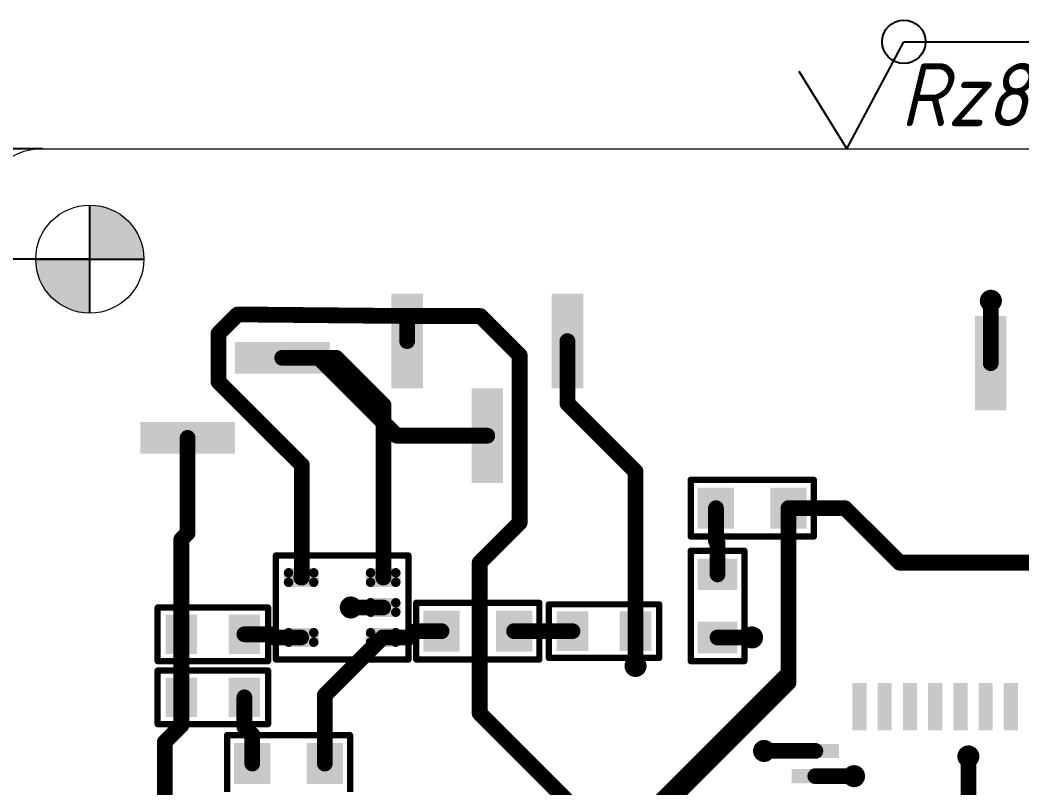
# Model space of a CAD drawing. Header units: millimetres. Extents: x -963 to 6509, y -1367 to 453.
# Drawn here: x 65.72 to 97.48, y -128.59 to -104.23 of the extents above; entities that cross this region are included whole.
import ezdxf

# ---------------------------------------------------------------- set-up
doc = ezdxf.new("R2010")
doc.units = ezdxf.units.MM
doc.header["$LTSCALE"] = 0.5
doc.layers.get('0').update_dxf_attribs({"lineweight": 60})
doc.layers.get('Defpoints').update_dxf_attribs({"color": 5})
doc.layers.add('2-штриховка', color=7, linetype='Continuous', true_color=0x00c7c7)
doc.layers.add('4-текст', color=7, linetype='Continuous', true_color=0x00ad00)
for name, color, linetype in [('3-размеры', 6, 'Continuous'), ('TopLayer', 1, 'Continuous'), ('TopOverlay', 2, 'Continuous'), ('TopPaste', 8, 'Continuous'), ('ViaHoleLayer', 16, 'Continuous')]:
    doc.layers.add(name, color=color, linetype=linetype)
doc.layers.add('Для ПП', color=30, linetype='Continuous', lineweight=20)
doc.styles.get("Standard").update_dxf_attribs({"font": 'isocpeui.ttf', "width": 0.9})
doc.dimstyles.new('Standart', dxfattribs={"dimtxt": 5, "dimasz": 5, "dimexe": 2, "dimexo": 0, "dimgap": 1, "dimtad": 1, "dimtoh": 1, "dimdec": 1, "dimtxsty": 'Standard', "dimcen": 2.5, "dimadec": 0, "dimazin": 0, "dimtfac": 1, "dimtdec": 1, "dimtmove": 0, "dimatfit": 3, "dimldrblk": 'DOTSMALL', "dimfxl": 1, "dimarcsym": 0})

# ---------------------------------------------------------------- blocks, each defined once
blk = doc.blocks.new('*D166')
at = {"layer": '3-размеры', "color": 0, "lineweight": -2, "transparency": 16777216}
for p, q in [((66.433, -108.317), (48.994, -108.317)), ((50.994, -110.317), (50.994, -161.317)), ((66.433, -163.317), (48.994, -163.317))]:
    blk.add_line(p, q, dxfattribs=at)
at = {"layer": '3-размеры', "color": 0, "transparency": 16777216}
for points in [[(50.66, -110.317), (51.327, -110.317), (50.994, -108.317)], [(50.66, -161.317), (51.327, -161.317), (50.994, -163.317)]]:
    blk.add_solid(points, dxfattribs=at)
at = {"layer": 'Defpoints', "color": 0, "transparency": 16777216}
for p in [(66.433, -108.317), (50.994, -163.317), (66.433, -163.317)]:
    blk.add_point(p, dxfattribs=at)
at = {"layer": '3-размеры', "color": 0, "transparency": 16777216, "insert": (48.994, -132.496), "char_height": 2, "attachment_point": 5, "rotation": 90}
blk.add_mtext('55', dxfattribs=at)
blk = doc.blocks.new('_DotSmall')
at = {"color": 0, "linetype": 'ByBlock', "const_width": 0.5}
blk.add_lwpolyline([(-0.0625, 0, 1), (0.0625, 0, 1)], format="xyb", close=True, dxfattribs=at)
blk = doc.blocks.new('*D173')
at = {"layer": '3-размеры', "color": 0, "lineweight": -2, "transparency": 16777216}
for p, q in [((67.933, -111.817), (55.598, -111.817)), ((57.598, -149.517), (57.598, -113.817)), ((99.383, -151.517), (55.598, -151.517))]:
    blk.add_line(p, q, dxfattribs=at)
at = {"layer": '3-размеры', "color": 0, "transparency": 16777216}
for points in [[(57.264, -113.817), (57.931, -113.817), (57.598, -111.817)], [(57.264, -149.517), (57.931, -149.517), (57.598, -151.517)]]:
    blk.add_solid(points, dxfattribs=at)
at = {"layer": 'Defpoints', "color": 0, "transparency": 16777216}
for p in [(57.598, -111.817), (67.933, -111.817), (99.383, -151.517)]:
    blk.add_point(p, dxfattribs=at)
at = {"layer": '3-размеры', "color": 0, "transparency": 16777216, "insert": (55.585, -130.917), "char_height": 2, "attachment_point": 5, "rotation": 90}
blk.add_mtext('39.7', dxfattribs=at)

msp = doc.modelspace()

# ---------------------------------------------------------------- hatches: boundary and pattern name
at = {"layer": '2-штриховка'}
h = msp.add_hatch(color=0, dxfattribs=at)
h.dxf.hatch_style = 1
h.paths.add_polyline_path([(67.933, -110.103), (67.933, -111.817), (69.647, -111.817, 0.414214)])
h.paths.add_polyline_path([(67.933, -113.531), (67.933, -111.817), (66.219, -111.817, 0.414214)])

# ---------------------------------------------------------------- linework, layer by layer
at = {"layer": '3-размеры', "color": 0}
for p, q in [((91.933, -108.317), (93.739, -104.922)), ((93.739, -104.922), (99.576, -104.922)), ((90.407, -105.856), (91.933, -108.317))]:
    msp.add_line(p, q, dxfattribs=at)
msp.add_circle((93.739, -104.922), 0.689, dxfattribs=at)
at = {"layer": '4-текст', "color": 0}
for p, q in [((67.933, -113.531), (67.933, -110.103)), ((66.219, -111.817), (69.647, -111.817))]:
    msp.add_line(p, q, dxfattribs=at)
at = {"layer": 'TopLayer', "color": 0}
for points, const_width in [([(96.322, -113.139, 1), (96.672, -113.139, 1)], 0.35), ([(96.368, -113.143, 1), (96.618, -113.143, 1)], 0.25), ([(96.368, -113.143, 1), (96.618, -113.143, 1)], 0.25), ([(96.372, -113.139, 1), (96.622, -113.139, 1)], 0.25), ([(72.496, -113.571, 1), (72.746, -113.571, 1)], 0.25), ([(72.496, -113.571, 1), (72.746, -113.571, 1)], 0.25), ([(77.868, -113.622, 1), (78.118, -113.622, 1)], 0.25), ([(77.868, -113.622, 1), (78.118, -113.622, 1)], 0.25), ([(77.868, -113.622, 1), (78.118, -113.622, 1)], 0.25), ([(80.192, -113.622, 1), (80.442, -113.622, 1)], 0.25), ([(80.192, -113.622, 1), (80.442, -113.622, 1)], 0.25), ([(71.886, -114.181, 1), (72.136, -114.181, 1)], 0.25), ([(71.886, -114.181, 1), (72.136, -114.181, 1)], 0.25), ([(77.868, -114.417, 1), (78.118, -114.417, 1)], 0.25), ([(82.948, -114.417, 1), (83.198, -114.417, 1)], 0.25), ([(81.436, -114.867, 1), (81.686, -114.867, 1)], 0.25), ([(81.436, -114.867, 1), (81.686, -114.867, 1)], 0.25), ([(73.908, -114.947, 1), (74.158, -114.947, 1)], 0.25), ([(75.065, -114.947, 1), (75.315, -114.947, 1)], 0.25), ([(75.065, -114.947, 1), (75.315, -114.947, 1)], 0.25), ([(75.065, -114.947, 1), (75.315, -114.947, 1)], 0.25), ([(75.62, -114.947, 1), (75.87, -114.947, 1)], 0.25), ([(75.62, -114.947, 1), (75.87, -114.947, 1)], 0.25), ([(96.368, -115.117, 1), (96.618, -115.117, 1)], 0.25), ([(71.886, -115.705, 1), (72.136, -115.705, 1)], 0.25), ([(71.886, -115.705, 1), (72.136, -115.705, 1)], 0.25), ([(77.118, -116.445, 1), (77.368, -116.445, 1)], 0.25), ([(77.118, -116.445, 1), (77.368, -116.445, 1)], 0.25), ([(82.948, -116.394, 1), (83.198, -116.394, 1)], 0.25), ([(82.948, -116.394, 1), (83.198, -116.394, 1)], 0.25), ([(77.118, -117, 1), (77.368, -117, 1)], 0.25), ([(77.118, -117, 1), (77.368, -117, 1)], 0.25), ([(77.118, -117, 1), (77.368, -117, 1)], 0.25), ([(77.118, -117, 1), (77.368, -117, 1)], 0.25), ([(77.535, -117.417, 1), (77.785, -117.417, 1)], 0.25), ([(77.535, -117.417, 1), (77.785, -117.417, 1)], 0.25), ([(80.408, -117.417, 1), (80.658, -117.417, 1)], 0.25), ([(70.908, -117.487, 1), (71.158, -117.487, 1)], 0.25), ([(74.528, -118.346, 1), (74.778, -118.346, 1)], 0.25), ([(74.528, -118.346, 1), (74.778, -118.346, 1)], 0.25), ([(85.108, -118.554, 1), (85.358, -118.554, 1)], 0.25), ([(85.108, -118.554, 1), (85.358, -118.554, 1)], 0.25), ([(87.658, -119.717, 1), (87.908, -119.717, 1)], 0.25), ([(89.958, -119.717, 1), (90.208, -119.717, 1)], 0.25), ([(89.958, -119.717, 1), (90.208, -119.717, 1)], 0.25), ([(91.749, -119.717, 1), (91.999, -119.717, 1)], 0.25), ([(91.749, -119.717, 1), (91.999, -119.717, 1)], 0.25), ([(81.436, -120.175, 1), (81.686, -120.175, 1)], 0.25), ([(81.436, -120.175, 1), (81.686, -120.175, 1)], 0.25), ([(70.908, -120.509, 1), (71.158, -120.509, 1)], 0.25), ([(70.908, -120.509, 1), (71.158, -120.509, 1)], 0.25), ([(70.708, -120.709, 1), (70.958, -120.709, 1)], 0.25), ([(70.708, -120.709, 1), (70.958, -120.709, 1)], 0.25), ([(87.658, -120.76, 1), (87.908, -120.76, 1)], 0.25), ([(87.658, -120.76, 1), (87.908, -120.76, 1)], 0.25), ([(87.708, -120.81, 1), (87.958, -120.81, 1)], 0.25), ([(87.708, -120.81, 1), (87.958, -120.81, 1)], 0.25), ([(80.166, -121.445, 1), (80.416, -121.445, 1)], 0.25), ([(80.166, -121.445, 1), (80.416, -121.445, 1)], 0.25), ([(93.478, -121.445, 1), (93.728, -121.445, 1)], 0.25), ([(93.478, -121.445, 1), (93.728, -121.445, 1)], 0.25), ([(74.308, -121.767, 1), (74.158, -121.767, 1)], 0.15), ([(75.108, -121.767, 1), (74.958, -121.767, 1)], 0.15), ([(76.908, -121.767, 1), (76.758, -121.767, 1)], 0.15), ([(77.708, -121.767, 1), (77.558, -121.767, 1)], 0.15), ([(87.708, -121.817, 1), (87.958, -121.817, 1)], 0.25), ([(74.308, -122.067, 1), (74.158, -122.067, 1)], 0.15), ([(74.508, -121.917, 1), (74.758, -121.917, 1)], 0.25), ([(74.528, -121.917, 1), (74.778, -121.917, 1)], 0.25), ([(74.528, -121.917, 1), (74.778, -121.917, 1)], 0.25), ([(75.108, -122.067, 1), (74.958, -122.067, 1)], 0.15), ([(76.908, -122.067, 1), (76.758, -122.067, 1)], 0.15), ([(77.108, -121.917, 1), (77.358, -121.917, 1)], 0.25), ([(77.118, -121.917, 1), (77.368, -121.917, 1)], 0.25), ([(77.118, -121.917, 1), (77.368, -121.917, 1)], 0.25), ([(77.708, -122.067, 1), (77.558, -122.067, 1)], 0.15), ([(76.031, -122.867, 1), (76.381, -122.867, 1)], 0.35), ([(76.908, -122.717, 1), (76.758, -122.717, 1)], 0.15), ([(77.708, -122.717, 1), (77.558, -122.717, 1)], 0.15), ([(76.081, -122.867, 1), (76.331, -122.867, 1)], 0.25), ([(76.908, -123.017, 1), (76.758, -123.017, 1)], 0.15), ([(77.108, -122.867, 1), (77.358, -122.867, 1)], 0.25), ([(77.708, -123.017, 1), (77.558, -123.017, 1)], 0.15), ([(70.708, -123.717, 1), (70.958, -123.717, 1)], 0.25), ([(70.708, -123.717, 1), (70.958, -123.717, 1)], 0.25), ([(72.708, -123.717, 1), (72.958, -123.717, 1)], 0.25), ([(73.537, -123.717, 1), (73.787, -123.717, 1)], 0.25), ([(73.537, -123.717, 1), (73.787, -123.717, 1)], 0.25), ([(74.308, -123.667, 1), (74.158, -123.667, 1)], 0.15), ([(75.108, -123.667, 1), (74.958, -123.667, 1)], 0.15), ([(76.908, -123.667, 1), (76.758, -123.667, 1)], 0.15), ([(77.708, -123.667, 1), (77.558, -123.667, 1)], 0.15), ([(78.131, -123.617, 1), (78.381, -123.617, 1)], 0.25), ([(78.131, -123.617, 1), (78.381, -123.617, 1)], 0.25), ([(78.958, -123.617, 1), (79.208, -123.617, 1)], 0.25), ([(81.258, -123.617, 1), (81.508, -123.617, 1)], 0.25), ([(83.108, -123.617, 1), (83.358, -123.617, 1)], 0.25), ([(85.108, -123.617, 1), (85.358, -123.617, 1)], 0.25), ([(85.108, -123.617, 1), (85.358, -123.617, 1)], 0.25), ([(88.752, -123.817, 1), (89.102, -123.817, 1)], 0.35), ([(73.637, -123.817, 1), (73.887, -123.817, 1)], 0.25), ([(73.637, -123.817, 1), (73.887, -123.817, 1)], 0.25), ([(74.308, -123.967, 1), (74.158, -123.967, 1)], 0.15), ([(74.508, -123.817, 1), (74.758, -123.817, 1)], 0.25), ([(75.108, -123.967, 1), (74.958, -123.967, 1)], 0.15), ([(76.908, -123.967, 1), (76.758, -123.967, 1)], 0.15), ([(77.093, -123.817, 1), (77.343, -123.817, 1)], 0.25), ([(77.093, -123.817, 1), (77.343, -123.817, 1)], 0.25), ([(77.108, -123.817, 1), (77.358, -123.817, 1)], 0.25), ([(77.108, -123.817, 1), (77.358, -123.817, 1)], 0.25), ([(77.708, -123.967, 1), (77.558, -123.967, 1)], 0.15), ([(77.931, -123.817, 1), (78.181, -123.817, 1)], 0.25), ([(77.931, -123.817, 1), (78.181, -123.817, 1)], 0.25), ([(87.708, -123.817, 1), (87.958, -123.817, 1)], 0.25), ([(88.802, -123.817, 1), (89.052, -123.817, 1)], 0.25), ([(85.058, -124.722, 1), (85.408, -124.722, 1)], 0.35), ([(85.108, -124.722, 1), (85.358, -124.722, 1)], 0.25), ([(89.958, -124.963, 1), (90.208, -124.963, 1)], 0.25), ([(89.958, -124.963, 1), (90.208, -124.963, 1)], 0.25), ([(89.958, -124.963, 1), (90.208, -124.963, 1)], 0.25), ([(89.958, -125.25, 1), (90.208, -125.25, 1)], 0.25), ([(89.958, -125.25, 1), (90.208, -125.25, 1)], 0.25), ([(75.258, -125.651, 1), (75.508, -125.651, 1)], 0.25), ([(75.258, -125.651, 1), (75.508, -125.651, 1)], 0.25), ([(70.708, -125.717, 1), (70.958, -125.717, 1)], 0.25), ([(70.708, -125.717, 1), (70.958, -125.717, 1)], 0.25), ([(72.708, -125.717, 1), (72.958, -125.717, 1)], 0.25), ([(80.166, -126.22, 1), (80.416, -126.22, 1)], 0.25), ([(80.166, -126.22, 1), (80.416, -126.22, 1)], 0.25), ([(70.708, -126.611, 1), (70.958, -126.611, 1)], 0.25), ([(70.708, -126.611, 1), (70.958, -126.611, 1)], 0.25), ([(72.708, -126.656, 1), (72.958, -126.656, 1)], 0.25), ([(72.708, -126.656, 1), (72.958, -126.656, 1)], 0.25), ([(72.958, -126.906, 1), (73.208, -126.906, 1)], 0.25), ([(72.958, -126.906, 1), (73.208, -126.906, 1)], 0.25), ([(70.184, -127.135, 1), (70.434, -127.135, 1)], 0.25), ([(70.184, -127.135, 1), (70.434, -127.135, 1)], 0.25), ([(89.133, -127.417, 1), (89.483, -127.417, 1)], 0.35), ([(89.183, -127.417, 1), (89.433, -127.417, 1)], 0.25), ([(90.808, -127.417, 1), (91.058, -127.417, 1)], 0.25), ([(95.61, -127.592, 1), (95.96, -127.592, 1)], 0.35), ([(95.66, -127.592, 1), (95.91, -127.592, 1)], 0.25), ([(72.958, -127.817, 1), (73.208, -127.817, 1)], 0.25), ([(75.258, -127.817, 1), (75.508, -127.817, 1)], 0.25), ([(90.808, -128.217, 1), (91.058, -128.217, 1)], 0.25), ([(91.985, -128.217, 1), (92.335, -128.217, 1)], 0.35), ([(92.035, -128.217, 1), (92.285, -128.217, 1)], 0.25)]:
    msp.add_lwpolyline(points, format="xyb", close=True, dxfattribs=dict(at, const_width=const_width))
at = {"layer": 'TopLayer', "color": 0, "const_width": 0.5}
for points in [[(96.493, -113.143), (96.497, -113.139)], [(96.493, -115.117), (96.493, -113.143)], [(72.011, -114.181), (72.621, -113.571)], [(72.621, -113.571), (77.993, -113.622)], [(77.993, -113.622), (80.317, -113.622)], [(77.993, -114.417), (77.993, -113.622)], [(80.317, -113.622), (81.561, -114.867)], [(72.011, -115.705), (72.011, -114.181)], [(83.073, -116.394), (83.073, -114.417)], [(81.561, -120.175), (81.561, -114.867)], [(74.033, -114.947), (75.19, -114.947)], [(75.19, -114.947), (77.243, -117)], [(75.19, -114.947), (75.745, -114.947)], [(75.745, -114.947), (77.243, -116.445)], [(72.011, -115.705), (74.653, -118.346)], [(77.243, -117), (77.243, -116.445)], [(83.073, -116.394), (85.233, -118.554)], [(77.243, -121.917), (77.243, -117)], [(77.243, -117), (77.66, -117.417)], [(77.66, -117.417), (80.533, -117.417)], [(71.033, -120.509), (71.033, -117.487)], [(74.653, -121.917), (74.653, -118.346)], [(85.233, -123.617), (85.233, -118.554)], [(87.783, -120.76), (87.783, -119.717)], [(90.083, -119.717), (91.874, -119.717)], [(90.083, -124.963), (90.083, -119.717)], [(91.874, -119.717), (93.603, -121.445)], [(80.291, -121.445), (81.561, -120.175)], [(70.833, -120.709), (71.033, -120.509)], [(70.833, -123.717), (70.833, -120.709)], [(87.783, -120.76), (87.833, -120.81)], [(87.833, -121.817), (87.833, -120.81)], [(80.291, -126.22), (80.291, -121.445)], [(93.603, -121.445), (100.405, -121.445)], [(74.633, -121.917), (74.653, -121.917)], [(77.233, -121.917), (77.243, -121.917)], [(76.206, -122.867), (77.233, -122.867)], [(70.833, -125.717), (70.833, -123.717)], [(72.833, -123.717), (73.662, -123.717)], [(73.662, -123.717), (73.762, -123.817)], [(78.056, -123.817), (78.256, -123.617)], [(78.256, -123.617), (79.083, -123.617)], [(81.383, -123.617), (83.233, -123.617)], [(85.233, -124.722), (85.233, -123.617)], [(73.762, -123.817), (74.633, -123.817)], [(75.383, -125.651), (77.218, -123.817)], [(77.218, -123.817), (77.233, -123.817)], [(77.233, -123.817), (78.056, -123.817)], [(87.833, -123.817), (88.927, -123.817)], [(85.625, -129.421), (90.083, -124.963)], [(90.083, -125.25), (90.083, -124.963)], [(85.633, -129.7), (90.083, -125.25)], [(75.383, -127.817), (75.383, -125.651)], [(70.833, -126.611), (70.833, -125.717)], [(72.833, -126.656), (72.833, -125.717)], [(80.291, -126.22), (84.076, -130.005)], [(70.309, -127.135), (70.833, -126.611)], [(72.833, -126.656), (73.083, -126.906)], [(73.083, -127.817), (73.083, -126.906)], [(70.309, -147.492), (70.309, -127.135)], [(89.308, -127.417), (90.933, -127.417)], [(95.785, -130.97), (95.785, -127.592)], [(90.933, -128.217), (92.16, -128.217)]]:
    msp.add_lwpolyline(points, dxfattribs=at)
at = {"layer": 'TopLayer', "color": 0}
for points in [[(77.493, -112.917), (77.493, -115.917), (78.493, -112.917), (78.493, -115.917)], [(82.573, -112.917), (82.573, -115.917), (83.573, -112.917), (83.573, -115.917)], [(95.993, -113.617), (95.993, -116.617), (96.993, -113.617), (96.993, -116.617)], [(75.533, -114.447), (72.533, -114.447), (75.533, -115.447), (72.533, -115.447)], [(80.033, -115.917), (80.033, -118.917), (81.033, -115.917), (81.033, -118.917)], [(72.533, -116.987), (69.533, -116.987), (72.533, -117.987), (69.533, -117.987)], [(88.358, -119.067), (87.208, -119.067), (88.358, -120.367), (87.208, -120.367)], [(90.658, -119.067), (89.508, -119.067), (90.658, -120.367), (89.508, -120.367)], [(88.458, -122.317), (88.458, -121.317), (87.208, -122.317), (87.208, -121.317)], [(75.033, -121.617), (74.233, -121.617), (75.033, -122.217), (74.233, -122.217)], [(77.633, -121.617), (76.833, -121.617), (77.633, -122.217), (76.833, -122.217)], [(75.183, -121.767), (74.083, -121.767), (75.183, -122.067), (74.083, -122.067)], [(77.783, -121.767), (76.683, -121.767), (77.783, -122.067), (76.683, -122.067)], [(77.633, -122.567), (76.833, -122.567), (77.633, -123.167), (76.833, -123.167)], [(77.783, -122.717), (76.683, -122.717), (77.783, -123.017), (76.683, -123.017)], [(70.333, -124.342), (71.333, -124.342), (70.333, -123.092), (71.333, -123.092)], [(72.333, -124.342), (73.333, -124.342), (72.333, -123.092), (73.333, -123.092)], [(79.658, -122.967), (78.508, -122.967), (79.658, -124.267), (78.508, -124.267)], [(81.958, -122.967), (80.808, -122.967), (81.958, -124.267), (80.808, -124.267)], [(82.733, -124.242), (83.733, -124.242), (82.733, -122.992), (83.733, -122.992)], [(84.733, -124.242), (85.733, -124.242), (84.733, -122.992), (85.733, -122.992)], [(75.033, -123.517), (74.233, -123.517), (75.033, -124.117), (74.233, -124.117)], [(77.633, -123.517), (76.833, -123.517), (77.633, -124.117), (76.833, -124.117)], [(88.458, -124.317), (88.458, -123.317), (87.208, -124.317), (87.208, -123.317)], [(75.183, -123.667), (74.083, -123.667), (75.183, -123.967), (74.083, -123.967)], [(77.783, -123.667), (76.683, -123.667), (77.783, -123.967), (76.683, -123.967)], [(70.333, -126.342), (71.333, -126.342), (70.333, -125.092), (71.333, -125.092)], [(72.333, -126.342), (73.333, -126.342), (72.333, -125.092), (73.333, -125.092)], [(92.558, -126.767), (92.558, -125.267), (92.108, -126.767), (92.108, -125.267)], [(93.358, -126.767), (93.358, -125.267), (92.908, -126.767), (92.908, -125.267)], [(94.158, -126.767), (94.158, -125.267), (93.708, -126.767), (93.708, -125.267)], [(94.958, -126.767), (94.958, -125.267), (94.508, -126.767), (94.508, -125.267)], [(95.758, -126.767), (95.758, -125.267), (95.308, -126.767), (95.308, -125.267)], [(96.558, -126.767), (96.558, -125.267), (96.108, -126.767), (96.108, -125.267)], [(97.358, -126.767), (97.358, -125.267), (96.908, -126.767), (96.908, -125.267)], [(73.658, -127.167), (72.508, -127.167), (73.658, -128.467), (72.508, -128.467)], [(75.958, -127.167), (74.808, -127.167), (75.958, -128.467), (74.808, -128.467)], [(90.183, -127.642), (91.683, -127.642), (90.183, -127.192), (91.683, -127.192)], [(90.183, -128.442), (91.683, -128.442), (90.183, -127.992), (91.683, -127.992)]]:
    msp.add_solid(points, dxfattribs=at)
at = {"layer": 'TopOverlay', "const_width": 0.2}
for points in [[(86.983, -118.817), (90.883, -118.817)], [(86.983, -120.617), (86.983, -118.817)], [(90.883, -120.617), (90.883, -118.817)], [(86.983, -120.617), (90.883, -120.617)], [(86.983, -124.567), (86.983, -121.067)], [(86.983, -121.067), (88.683, -121.067)], [(88.683, -124.567), (88.683, -121.067)], [(73.833, -121.217), (78.033, -121.217)], [(73.833, -124.517), (73.833, -121.217)], [(78.033, -124.517), (78.033, -121.217)], [(70.083, -122.867), (73.583, -122.867)], [(70.083, -122.867), (70.083, -124.567)], [(73.583, -122.867), (73.583, -124.567)], [(78.283, -122.717), (82.183, -122.717)], [(78.283, -124.517), (78.283, -122.717)], [(82.183, -124.517), (82.183, -122.717)], [(82.483, -122.767), (85.983, -122.767)], [(82.483, -124.467), (82.483, -122.767)], [(85.983, -124.467), (85.983, -122.767)], [(70.083, -124.567), (73.583, -124.567)], [(73.833, -124.517), (78.033, -124.517)], [(78.283, -124.517), (82.183, -124.517)], [(82.483, -124.467), (85.983, -124.467)], [(86.983, -124.567), (88.683, -124.567)], [(70.083, -124.867), (73.583, -124.867)], [(70.083, -126.567), (70.083, -124.867)], [(73.583, -126.567), (73.583, -124.867)], [(70.083, -126.567), (73.583, -126.567)], [(72.283, -126.917), (76.183, -126.917)], [(72.283, -128.717), (72.283, -126.917)], [(76.183, -128.717), (76.183, -126.917)]]:
    msp.add_lwpolyline(points, dxfattribs=at)
at = {"layer": 'TopOverlay'}
for points, const_width in [([(87.033, -118.817, 1), (86.933, -118.817, 1)], 0.1), ([(87.033, -118.817, 1), (86.933, -118.817, 1)], 0.1), ([(90.933, -118.817, 1), (90.833, -118.817, 1)], 0.1), ([(90.933, -118.817, 1), (90.833, -118.817, 1)], 0.1), ([(87.033, -120.617, 1), (86.933, -120.617, 1)], 0.1), ([(87.033, -120.617, 1), (86.933, -120.617, 1)], 0.1), ([(90.933, -120.617, 1), (90.833, -120.617, 1)], 0.1), ([(90.933, -120.617, 1), (90.833, -120.617, 1)], 0.1), ([(86.983, -121.117, 1), (86.983, -121.017, 1)], 0.1), ([(86.983, -121.117, 1), (86.983, -121.017, 1)], 0.1), ([(88.683, -121.117, 1), (88.683, -121.017, 1)], 0.1), ([(88.683, -121.117, 1), (88.683, -121.017, 1)], 0.1), ([(73.883, -121.217, 1), (73.783, -121.217, 1)], 0.1), ([(73.883, -121.217, 1), (73.783, -121.217, 1)], 0.1), ([(78.083, -121.217, 1), (77.983, -121.217, 1)], 0.1), ([(78.083, -121.217, 1), (77.983, -121.217, 1)], 0.1), ([(70.033, -122.867, 1), (70.133, -122.867, 1)], 0.1), ([(70.033, -122.867, 1), (70.133, -122.867, 1)], 0.1), ([(73.533, -122.867, 1), (73.633, -122.867, 1)], 0.1), ([(73.533, -122.867, 1), (73.633, -122.867, 1)], 0.1), ([(78.333, -122.717, 1), (78.233, -122.717, 1)], 0.1), ([(78.333, -122.717, 1), (78.233, -122.717, 1)], 0.1), ([(82.233, -122.717, 1), (82.133, -122.717, 1)], 0.1), ([(82.233, -122.717, 1), (82.133, -122.717, 1)], 0.1), ([(82.433, -122.767, 1), (82.533, -122.767, 1)], 0.1), ([(82.433, -122.767, 1), (82.533, -122.767, 1)], 0.1), ([(85.933, -122.767, 1), (86.033, -122.767, 1)], 0.1), ([(85.933, -122.767, 1), (86.033, -122.767, 1)], 0.1), ([(70.033, -124.567, 1), (70.133, -124.567, 1)], 0.1), ([(70.033, -124.567, 1), (70.133, -124.567, 1)], 0.1), ([(73.533, -124.567, 1), (73.633, -124.567, 1)], 0.1), ([(73.533, -124.567, 1), (73.633, -124.567, 1)], 0.1), ([(73.883, -124.517, 1), (73.783, -124.517, 1)], 0.1), ([(73.883, -124.517, 1), (73.783, -124.517, 1)], 0.1), ([(78.083, -124.517, 1), (77.983, -124.517, 1)], 0.1), ([(78.083, -124.517, 1), (77.983, -124.517, 1)], 0.1), ([(78.333, -124.517, 1), (78.233, -124.517, 1)], 0.1), ([(78.333, -124.517, 1), (78.233, -124.517, 1)], 0.1), ([(82.233, -124.517, 1), (82.133, -124.517, 1)], 0.1), ([(82.233, -124.517, 1), (82.133, -124.517, 1)], 0.1), ([(82.433, -124.467, 1), (82.533, -124.467, 1)], 0.1), ([(82.433, -124.467, 1), (82.533, -124.467, 1)], 0.1), ([(85.933, -124.467, 1), (86.033, -124.467, 1)], 0.1), ([(85.933, -124.467, 1), (86.033, -124.467, 1)], 0.1), ([(86.983, -124.617, 1), (86.983, -124.517, 1)], 0.1), ([(86.983, -124.617, 1), (86.983, -124.517, 1)], 0.1), ([(88.683, -124.617, 1), (88.683, -124.517, 1)], 0.1), ([(88.683, -124.617, 1), (88.683, -124.517, 1)], 0.1), ([(70.033, -124.867, 1), (70.133, -124.867, 1)], 0.1), ([(70.033, -124.867, 1), (70.133, -124.867, 1)], 0.1), ([(73.533, -124.867, 1), (73.633, -124.867, 1)], 0.1), ([(73.533, -124.867, 1), (73.633, -124.867, 1)], 0.1), ([(70.033, -126.567, 1), (70.133, -126.567, 1)], 0.1), ([(70.033, -126.567, 1), (70.133, -126.567, 1)], 0.1), ([(73.533, -126.567, 1), (73.633, -126.567, 1)], 0.1), ([(73.533, -126.567, 1), (73.633, -126.567, 1)], 0.1), ([(72.333, -126.917, 1), (72.233, -126.917, 1)], 0.1), ([(72.333, -126.917, 1), (72.233, -126.917, 1)], 0.1), ([(76.233, -126.917, 1), (76.133, -126.917, 1)], 0.1), ([(76.233, -126.917, 1), (76.133, -126.917, 1)], 0.1), ([(89.433, -127.417, 1), (89.233, -127.417, 1)], 0.254), ([(89.17, -127.417, 1), (89.297, -127.417, 1)], 0.127), ([(89.37, -127.417, 1), (89.497, -127.417, 1)], 0.127)]:
    msp.add_lwpolyline(points, format="xyb", close=True, dxfattribs=dict(at, const_width=const_width))
at = {"layer": 'TopPaste', "color": 0, "const_width": 0.15}
for points in [[(74.308, -121.767, 1), (74.158, -121.767, 1)], [(75.108, -121.767, 1), (74.958, -121.767, 1)], [(76.908, -121.767, 1), (76.758, -121.767, 1)], [(77.708, -121.767, 1), (77.558, -121.767, 1)], [(74.308, -122.067, 1), (74.158, -122.067, 1)], [(75.108, -122.067, 1), (74.958, -122.067, 1)], [(76.908, -122.067, 1), (76.758, -122.067, 1)], [(77.708, -122.067, 1), (77.558, -122.067, 1)], [(76.908, -122.717, 1), (76.758, -122.717, 1)], [(77.708, -122.717, 1), (77.558, -122.717, 1)], [(76.908, -123.017, 1), (76.758, -123.017, 1)], [(77.708, -123.017, 1), (77.558, -123.017, 1)], [(74.308, -123.667, 1), (74.158, -123.667, 1)], [(75.108, -123.667, 1), (74.958, -123.667, 1)], [(76.908, -123.667, 1), (76.758, -123.667, 1)], [(77.708, -123.667, 1), (77.558, -123.667, 1)], [(74.308, -123.967, 1), (74.158, -123.967, 1)], [(75.108, -123.967, 1), (74.958, -123.967, 1)], [(76.908, -123.967, 1), (76.758, -123.967, 1)], [(77.708, -123.967, 1), (77.558, -123.967, 1)]]:
    msp.add_lwpolyline(points, format="xyb", close=True, dxfattribs=at)
at = {"layer": 'TopPaste', "color": 0}
for points in [[(77.493, -112.917), (77.493, -115.917), (78.493, -112.917), (78.493, -115.917)], [(82.573, -112.917), (82.573, -115.917), (83.573, -112.917), (83.573, -115.917)], [(95.993, -113.617), (95.993, -116.617), (96.993, -113.617), (96.993, -116.617)], [(75.533, -114.447), (72.533, -114.447), (75.533, -115.447), (72.533, -115.447)], [(80.033, -115.917), (80.033, -118.917), (81.033, -115.917), (81.033, -118.917)], [(72.533, -116.987), (69.533, -116.987), (72.533, -117.987), (69.533, -117.987)], [(88.358, -119.067), (87.208, -119.067), (88.358, -120.367), (87.208, -120.367)], [(90.658, -119.067), (89.508, -119.067), (90.658, -120.367), (89.508, -120.367)], [(88.458, -122.317), (88.458, -121.317), (87.208, -122.317), (87.208, -121.317)], [(75.033, -121.617), (74.233, -121.617), (75.033, -122.217), (74.233, -122.217)], [(77.633, -121.617), (76.833, -121.617), (77.633, -122.217), (76.833, -122.217)], [(75.183, -121.767), (74.083, -121.767), (75.183, -122.067), (74.083, -122.067)], [(77.783, -121.767), (76.683, -121.767), (77.783, -122.067), (76.683, -122.067)], [(77.633, -122.567), (76.833, -122.567), (77.633, -123.167), (76.833, -123.167)], [(77.783, -122.717), (76.683, -122.717), (77.783, -123.017), (76.683, -123.017)], [(70.333, -124.342), (71.333, -124.342), (70.333, -123.092), (71.333, -123.092)], [(72.333, -124.342), (73.333, -124.342), (72.333, -123.092), (73.333, -123.092)], [(79.658, -122.967), (78.508, -122.967), (79.658, -124.267), (78.508, -124.267)], [(81.958, -122.967), (80.808, -122.967), (81.958, -124.267), (80.808, -124.267)], [(82.733, -124.242), (83.733, -124.242), (82.733, -122.992), (83.733, -122.992)], [(84.733, -124.242), (85.733, -124.242), (84.733, -122.992), (85.733, -122.992)], [(75.033, -123.517), (74.233, -123.517), (75.033, -124.117), (74.233, -124.117)], [(77.633, -123.517), (76.833, -123.517), (77.633, -124.117), (76.833, -124.117)], [(88.458, -124.317), (88.458, -123.317), (87.208, -124.317), (87.208, -123.317)], [(75.183, -123.667), (74.083, -123.667), (75.183, -123.967), (74.083, -123.967)], [(77.783, -123.667), (76.683, -123.667), (77.783, -123.967), (76.683, -123.967)], [(70.333, -126.342), (71.333, -126.342), (70.333, -125.092), (71.333, -125.092)], [(72.333, -126.342), (73.333, -126.342), (72.333, -125.092), (73.333, -125.092)], [(92.558, -126.767), (92.558, -125.267), (92.108, -126.767), (92.108, -125.267)], [(93.358, -126.767), (93.358, -125.267), (92.908, -126.767), (92.908, -125.267)], [(94.158, -126.767), (94.158, -125.267), (93.708, -126.767), (93.708, -125.267)], [(94.958, -126.767), (94.958, -125.267), (94.508, -126.767), (94.508, -125.267)], [(95.758, -126.767), (95.758, -125.267), (95.308, -126.767), (95.308, -125.267)], [(96.558, -126.767), (96.558, -125.267), (96.108, -126.767), (96.108, -125.267)], [(97.358, -126.767), (97.358, -125.267), (96.908, -126.767), (96.908, -125.267)], [(73.658, -127.167), (72.508, -127.167), (73.658, -128.467), (72.508, -128.467)], [(75.958, -127.167), (74.808, -127.167), (75.958, -128.467), (74.808, -128.467)], [(90.183, -127.642), (91.683, -127.642), (90.183, -127.192), (91.683, -127.192)], [(90.183, -128.442), (91.683, -128.442), (90.183, -127.992), (91.683, -127.992)]]:
    msp.add_solid(points, dxfattribs=at)
at = {"layer": 'ViaHoleLayer', "color": 0, "const_width": 0.2}
for points in [[(96.397, -113.139, 1), (96.597, -113.139, 1)], [(76.106, -122.867, 1), (76.306, -122.867, 1)], [(88.827, -123.817, 1), (89.027, -123.817, 1)], [(85.133, -124.722, 1), (85.333, -124.722, 1)], [(89.208, -127.417, 1), (89.408, -127.417, 1)], [(95.685, -127.592, 1), (95.885, -127.592, 1)], [(92.06, -128.217, 1), (92.26, -128.217, 1)]]:
    msp.add_lwpolyline(points, format="xyb", close=True, dxfattribs=at)
at = {"layer": 'Для ПП', "color": 0}
msp.add_line((66.433, -108.317), (117.433, -108.317), dxfattribs=at)
msp.add_circle((67.933, -111.817), 1.714, dxfattribs=at)
msp.add_arc((66.433, -110.317), 2, 90, 180, dxfattribs=at)

# ---------------------------------------------------------------- texts
at = {"layer": '4-текст', "color": 0, "width": 0.9}
msp.add_text('Rz80', height=2, dxfattribs=at).set_placement((93.625, -107.6))

# ---------------------------------------------------------------- dimensions: what is measured, and where the dimension line sits
at = {"layer": '3-размеры', "color": 0}
dim = msp.add_linear_dim(base=(50.994, -163.317), p1=(66.433, -108.317), p2=(66.433, -163.317), angle=90, dimstyle='Standart', override={"dimtxt": 2, "dimasz": 2}, dxfattribs=at)
dim.commit()
dim.dimension.update_dxf_attribs({"geometry": '*D166', "text_midpoint": (50.994, -132.496), "dimtype": 160})
dim = msp.add_linear_dim(base=(57.598, -111.817), p1=(99.383, -151.517), p2=(67.933, -111.817), angle=90, text='39.7', dimstyle='Standart', override={"dimtxt": 2, "dimasz": 2}, dxfattribs=at)
dim.commit()
dim.dimension.update_dxf_attribs({"geometry": '*D173', "text_midpoint": (57.598, -130.917), "dimtype": 160})

doc.saveas('drawing.dxf')
